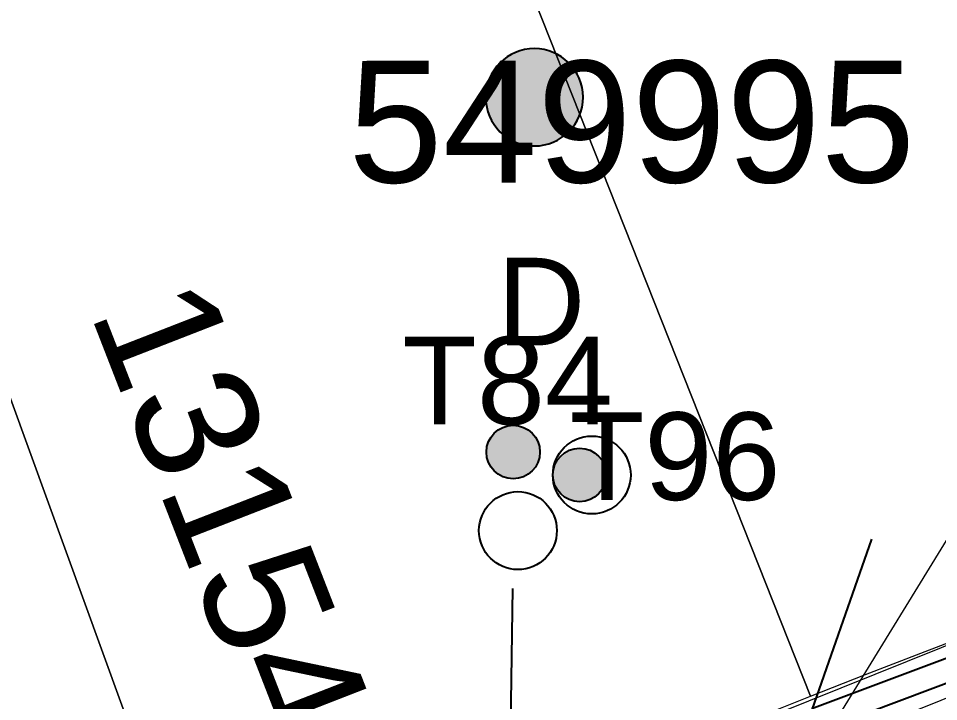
# Model space of a CAD drawing. Header units: metres. Extents: x 0 to 310918, y 0 to 6270107.
# Drawn here: x 310362.7 to 310381.61, y 6269760.53 to 6269774.56 of the extents above; entities that cross this region are included whole.
import ezdxf
from ezdxf import colors
from ezdxf.entities.mleader import LeaderData, LeaderLine
from ezdxf.enums import TextEntityAlignment as Align
from ezdxf.math import Vec2, Vec3

# ---------------------------------------------------------------- set-up
doc = ezdxf.new("R2010")
doc.units = ezdxf.units.M
doc.linetypes.add('Cable Exist UG', pattern=[7, 4, -1, 1, -1])
doc.layers.get('0').update_dxf_attribs({"color": 6})
for name, color, linetype, lineweight in [('_User Miscellaneous1', 30, 'Continuous', 13), ('Cadastre Developer_SP_NEW', 92, 'Continuous', 15), ('Cadastre Land Parcels_SP_EXT', 118, 'Continuous', 15)]:
    doc.layers.add(name, color=color, linetype=linetype, lineweight=lineweight)
doc.layers.add('_User Miscellaneous10', color=252, linetype='Continuous', lineweight=13, plot=False, transparency=0.7)
doc.layers.add('_User Miscellaneous12', color=252, linetype='Continuous', lineweight=13, plot=False, transparency=0.75)
for name, color, linetype in [('Duct_SP_EXT', 30, 'Continuous'), ('SupportsOH_SP_TR_HV_LV_SL_EXT', 7, 'Continuous'), ('Trench_SP_EXT', 7, 'Continuous')]:
    doc.layers.add(name, color=color, linetype=linetype)
doc.layers.add('Features_HIDE', color=1, linetype='Continuous', plot=False)
doc.styles.add('iecARIAL', font='arial.ttf', dxfattribs={"height": 2})
doc.styles.add('POLE_LABEL', font='arial.ttf', dxfattribs={"height": 2})
doc.styles.get("Standard").update_dxf_attribs({"font": 'arial.ttf'})

# ---------------------------------------------------------------- blocks, each defined once
blk = doc.blocks.new('DUCT_EXT')
blk.add_circle((0, 0.8), 0.8)
at = {"flags": 1}
blk.add_attdef('Z', (0, 0), '', height=0.2, dxfattribs=at)
at = {"flags": 9}
for tag, p in [('DUCT_CODE', (0, 0)), ('XSECT_TYPE', (0, -0.2)), ('FB_REFERENCE', (0, -0.4)), ('STATE', (0, -0.6)), ('NOTES', (0, -0.8))]:
    blk.add_attdef(tag, text='', height=0.2, dxfattribs=at).set_placement(p, align=Align.MIDDLE_LEFT)
blk = doc.blocks.new('POLE_EXT')
blk.add_hatch(color=256).paths.add_polyline_path([(-1, 0, 1), (1, 0, 1)])
blk.add_lwpolyline([(-1, 0, 1), (1, 0, 1)], format="xyb", close=True)
at = {"flags": 8}
blk.add_attdef('pNumber', text='', height=2, dxfattribs=at).set_placement((2.5, 2.5), align=Align.MIDDLE_CENTER)
at = {"style": 'POLE_LABEL', "flags": 9}
for tag, p in [('STRUCTURE_PLANT_NUMBER', (1.355, 0.028)), ('STREET_CODE', (1.355, -0.2))]:
    blk.add_attdef(tag, text='', height=0.2, dxfattribs=at).set_placement(p, align=Align.MIDDLE_LEFT)
at = {"flags": 9}
for tag, p in [('OWNED_BY', (1.355, -0.4)), ('PARENT', (1.355, -0.6)), ('SPECIAL_USE', (1.355, -0.8)), ('STATE', (1.355, -1)), ('USAGE', (1.355, -1.2)), ('cLV', (1.355, -1.4)), ('hDepth', (1.355, -1.6)), ('hDia', (1.355, -1.8)), ('cHV', (1.355, -2)), ('LBRACKET', (1.355, -2.2)), ('LExisting', (1.355, -2.4)), ('LANTNUMBER', (1.355, -2.6)), ('LOther', (1.355, -2.8)), ('LRemove', (1.355, -3)), ('LEGEND', (1.355, -3.2)), ('cLinedev', (1.355, -3.4)), ('LOCATION', (1.355, -3.6)), ('pExisting', (1.355, -3.8)), ('PFNUMBER', (1.355, -4)), ('NEWPFNUMBER', (1.355, -4.2)), ('pFooting', (1.355, -4.4)), ('pNew', (1.355, -4.6)), ('pRelocate', (1.355, -5)), ('pRemove', (1.355, -5.2)), ('pReplace', (1.355, -5.4)), ('pStay', (1.355, -5.6)), ('pType', (1.355, -5.8)), ('cspan', (1.355, -6)), ('STREETNAME', (1.355, -6.2)), ('SUBURB', (1.355, -6.4)), ('NOTES', (1.355, -6.6)), ('MAINTAINED_BY', (1.355, -6.814)), ('OPERATED_BY', (1.355, -7.014))]:
    blk.add_attdef(tag, text='', height=0.2, dxfattribs=at).set_placement(p, align=Align.MIDDLE_LEFT)
at = {"flags": 1}
blk.add_attdef('Z', (1.355, -7.328), '', height=0.2, dxfattribs=at)
at = {"layer": 'Features_HIDE', "style": 'POLE_LABEL', "flags": 8}
blk.add_attdef('ASSET_NUM', text='', height=2, dxfattribs=at).set_placement((5, 5), align=Align.MIDDLE_CENTER)
blk = doc.blocks.new('CABLE_LARGE_EXT')
h = blk.add_hatch(color=256)
edge = h.paths.add_edge_path()
edge.add_arc((0, 0.55), 0.55, 0, 360)
blk.add_circle((0, 0.55), 0.55)
at = {"flags": 1}
blk.add_attdef('Z', (0, 0), '', height=0.2, dxfattribs=at)
at = {"flags": 9}
for tag, p in [('COND_CODE', (0, 0)), ('FB_REFERENCE', (0, -0.2)), ('STATE', (0, -0.4)), ('XSECT_SIZE', (0, -0.6)), ('NOTES', (0, -0.8))]:
    blk.add_attdef(tag, text='', height=0.2, dxfattribs=at).set_placement(p, align=Align.MIDDLE_LEFT)
blk = doc.blocks.new('PILLAR_EXT')
blk.add_hatch(color=256).paths.add_polyline_path([(-2.5, 1), (-2.5, -1), (2.5, -1), (2.5, 1)])
for p, q in [((0, 1), (0, -1)), ((-2.5, 0), (2.5, 0))]:
    blk.add_line(p, q)
at = {"ltscale": 10}
blk.add_line((2.5, 0), (-2.5, 0), dxfattribs=at)
blk.add_lwpolyline([(-2.5, -1), (-1.25, -1), (1.25, -1), (2.5, -1), (2.5, 1), (-2.5, 1)], close=True)
at = {"width": 0.9, "flags": 8}
blk.add_attdef('ASSET_NUM', text='', height=2, rotation=90, dxfattribs=at).set_placement((-2, 4), align=Align.MIDDLE_LEFT)
for tag, p, flags in [('OWNED_BY', (0, -0.2), 9), ('STATE', (0, -0.4), 9), ('SUPPORT_TYPE', (0, -0.6), 9), ('USAGE', (0, -0.8), 9), ('LEGEND', (0, -1), 9), ('LOCATION', (0, -1.2), 9), ('NOTES', (0, -1.4), 9), ('PARENT', (0, -1.6), 9), ('STREETNAME', (0, -1.8), 9), ('SUBURB', (0, -2), 1)]:
    blk.add_attdef(tag, p, '', height=0.2, dxfattribs=dict(flags=flags))

msp = doc.modelspace()

# ---------------------------------------------------------------- linework, layer by layer
at = {"layer": '_User Miscellaneous10', "linetype": 'Continuous', "flags": 128}
for points in [[(310346.119, 6269745.948), (310351.049, 6269747.952), (310356.994, 6269750.588), (310366.143, 6269755.04), (310372.789, 6269758.071), (310384.394, 6269762.73), (310434.67, 6269781.967), (310460.217, 6269791.73), (310479.053, 6269798.949), (310507.522, 6269809.787), (310509.807, 6269815.269), (310507.038, 6269822.468), (310505.854, 6269825.568), (310526.572, 6269831.844), (310529.002, 6269825.417), (310530.017, 6269822.732), (310535.161, 6269820.417), (310555.677, 6269828.267)], [(310346.495, 6269745.022), (310351.44, 6269747.031), (310357.415, 6269749.681), (310366.569, 6269754.135), (310373.183, 6269757.152), (310384.759, 6269761.799), (310435.028, 6269781.033), (310460.574, 6269790.796), (310479.41, 6269798.015), (310508.279, 6269809.006), (310510.884, 6269815.254), (310507.972, 6269822.826), (310507.171, 6269824.922), (310525.967, 6269830.616), (310528.066, 6269825.063), (310529.228, 6269821.99), (310535.129, 6269819.334), (310556.42, 6269827.481)]]:
    msp.add_lwpolyline(points, dxfattribs=at)
at = {"layer": '_User Miscellaneous12'}
msp.add_lwpolyline([(310367.531, 6269753.56), (310369.393, 6269755.424), (310369.393, 6269755.424), (310379.154, 6269759.579), (310382.434, 6269764.916)], dxfattribs=at)
at = {"layer": 'Cadastre Developer_SP_NEW', "linetype": 'Continuous'}
for points in [[(310380.104, 6269761.085), (310381.24, 6269761.523), (310390.266, 6269764.977), (310379.459, 6269793.267), (310367.8, 6269788.81), (310378.971, 6269760.64), (310380.104, 6269761.085)], [(310367.794, 6269755.821), (310368.898, 6269756.333), (310370.006, 6269756.838), (310371.117, 6269757.336), (310372.23, 6269757.829), (310373.347, 6269758.313), (310374.466, 6269758.791), (310375.589, 6269759.264), (310376.713, 6269759.729), (310377.841, 6269760.188), (310378.971, 6269760.64), (310367.8, 6269788.81), (310356.139, 6269784.351), (310366.692, 6269755.302), (310367.794, 6269755.821)], [(310356.994, 6269750.588), (310358.065, 6269751.09), (310359.133, 6269751.598), (310360.197, 6269752.114), (310361.259, 6269752.636), (310362.317, 6269753.164), (310363.406, 6269753.709), (310364.498, 6269754.247), (310365.593, 6269754.777), (310366.692, 6269755.302), (310356.139, 6269784.351), (310344.481, 6269779.894), (310355.919, 6269750.094), (310356.994, 6269750.588)]]:
    msp.add_lwpolyline(points, close=True, dxfattribs=at)
at = {"layer": 'Cadastre Land Parcels_SP_EXT', "linetype": 'Continuous'}
for points in [[(310380.104, 6269761.085), (310381.24, 6269761.523), (310390.266, 6269764.977), (310379.459, 6269793.267), (310367.8, 6269788.81), (310378.971, 6269760.64), (310380.104, 6269761.085)], [(310367.794, 6269755.821), (310368.898, 6269756.333), (310370.006, 6269756.838), (310371.117, 6269757.336), (310372.23, 6269757.829), (310373.347, 6269758.313), (310374.466, 6269758.791), (310375.589, 6269759.264), (310376.713, 6269759.729), (310377.841, 6269760.188), (310378.971, 6269760.64), (310367.8, 6269788.81), (310356.139, 6269784.351), (310366.692, 6269755.302), (310367.794, 6269755.821)], [(310356.994, 6269750.588), (310358.065, 6269751.09), (310359.133, 6269751.598), (310360.197, 6269752.114), (310361.259, 6269752.636), (310362.317, 6269753.164), (310363.406, 6269753.709), (310364.498, 6269754.247), (310365.593, 6269754.777), (310366.692, 6269755.302), (310356.139, 6269784.351), (310344.481, 6269779.894), (310355.919, 6269750.094), (310356.994, 6269750.588)]]:
    msp.add_lwpolyline(points, close=True, dxfattribs=at)
at = {"layer": 'Duct_SP_EXT'}
for p, q in [((310378.999, 6269760.381), (310393.239, 6269765.724)), ((310379.185, 6269759.938), (310393.412, 6269765.276))]:
    msp.add_line(p, q, dxfattribs=at)
msp.add_lwpolyline([(310372.849, 6269762.851), (310372.808, 6269760.062), (310373.63, 6269757.962)], dxfattribs=at)
at = {"layer": 'Trench_SP_EXT', "linetype": 'Cable Exist UG'}
msp.add_lwpolyline([(310378.911, 6269760.083), (310380.429, 6269764.427)], dxfattribs=at)

# ---------------------------------------------------------------- block references
at = {"layer": '_User Miscellaneous1'}
ref = msp.add_blockref('PILLAR_EXT', (310368.045, 6269754.621), dxfattribs=dict(at, rotation=24.75778333482162))
ref.add_attrib('ASSET_NUM', '131549', dxfattribs={"layer": '0', "height": 2.5, "rotation": 291.2617, "style": 'iecARIAL'}).set_placement((310369.545, 6269758.121), align=Align.MIDDLE_RIGHT)
at = {"layer": 'Duct_SP_EXT'}
for name, p, rotation in [('CABLE_LARGE_EXT', (310372.314, 6269765.651), 269.9999999999998), ('DUCT_EXT', (310373.679, 6269765.182), 269.8148348506558), ('CABLE_LARGE_EXT', (310373.679, 6269765.182), 269.8421897802964), ('DUCT_EXT', (310372.161, 6269764.038), 269.9726450912934)]:
    msp.add_blockref(name, p, dxfattribs=dict(at, rotation=rotation))
at = {"layer": 'SupportsOH_SP_TR_HV_LV_SL_EXT'}
ref = msp.add_blockref('POLE_EXT', (310373.299, 6269772.938), dxfattribs=at)
ref.add_attrib('ASSET_NUM', '549995', dxfattribs={"layer": '0', "height": 2.5, "rotation": 0.0153, "style": 'POLE_LABEL'}).set_placement((310375.299, 6269773.688), align=Align.TOP_CENTER)

# ---------------------------------------------------------------- texts
at = {"layer": 'Duct_SP_EXT'}
for s, p in [('D', (310372.532, 6269767.842)), ('T84', (310370.583, 6269766.219)), ('T96', (310374.023, 6269764.666))]:
    msp.add_text(s, height=1.8, dxfattribs=at).set_placement(p)

# ---------------------------------------------------------------- next in the draw order: leaders
at = {"layer": 'Cadastre Developer_SP_NEW'}
ml = msp.add_multileader_mtext('Standard', dxfattribs=at)
ml.set_content('{\\C7;CONSTRUCTED UNDER URS18714}', color=256)
ml.set_leader_properties()
ml.build(insert=Vec2(0, 0))
ml.multileader.update_dxf_attribs({"leader_type": 2, "has_text_frame": 1, "text_left_attachment_type": 2, "text_right_attachment_type": 2, "dogleg_length": 0.01})
ctx = ml.context
ctx.base_point, ctx.char_height, ctx.plane_origin, ctx.plane_x_axis, ctx.plane_y_axis = Vec3(310500.96, 6269759.921), 1.8, Vec3(311890.052, 6270199.889), Vec3(0.933494, 0.358594), Vec3(-0.358594, 0.933494)
ctx.left_attachment, ctx.right_attachment, ctx.text_align_type = 2, 2, 1
notes = []
notes.append((ctx, [(0, (0, 0, 0), (0, 0), (1, 0), 1, [])]))
ctx.mtext.insert, ctx.mtext.text_direction, ctx.mtext.rotation, ctx.mtext.width, ctx.mtext.alignment, ctx.mtext.flow_direction = Vec3(310512.042, 6269766.799), Vec3(0.933494, 0.358594), 0.366762, 23.5182, 2, 5
ctx.mtext.has_bg_fill, ctx.mtext.bg_color, ctx.mtext.bg_scale_factor, ctx.mtext.bg_transparency, ctx.mtext.use_window_bg_color = 1, -1073741824, 2, 0, 1
for ctx, leaders in notes:
    for number, flags, end, landing, length, lines in leaders:
        leader = LeaderData()
        leader.index, (leader.has_last_leader_line, leader.has_dogleg_vector, leader.attachment_direction) = number, flags
        leader.last_leader_point, leader.dogleg_vector, leader.dogleg_length = Vec3(end), Vec3(landing), length
        for number, points, colour, breaks in lines:
            line = LeaderLine()
            line.index, line.vertices, line.color, line.breaks = number, Vec3.list(points), colors.encode_raw_color(colour), breaks
            leader.lines.append(line)
        ctx.leaders.append(leader)

# ---------------------------------------------------------------- next in the draw order: leaders
ml = msp.add_multileader_mtext('Standard', dxfattribs=at)
ml.set_content('{\\C7;CONSTRUCTED UNDER URS16102}', color=256)
ml.set_leader_properties()
ml.build(insert=Vec2(0, 0))
ml.multileader.update_dxf_attribs({"leader_type": 2, "has_text_frame": 1, "text_left_attachment_type": 2, "text_right_attachment_type": 2, "dogleg_length": 0.01})
ctx = ml.context
ctx.base_point, ctx.char_height, ctx.plane_origin, ctx.plane_x_axis, ctx.plane_y_axis = Vec3(310598.848, 6269757.245), 1.8, Vec3(311987.935, 6270197.212), Vec3(0.933494, 0.358594), Vec3(-0.358594, 0.933494)
ctx.left_attachment, ctx.right_attachment, ctx.text_align_type = 2, 2, 1
notes = []
notes.append((ctx, [(0, (0, 0, 0), (0, 0), (1, 0), 1, [])]))
ctx.mtext.insert, ctx.mtext.text_direction, ctx.mtext.rotation, ctx.mtext.width, ctx.mtext.alignment, ctx.mtext.flow_direction = Vec3(310609.925, 6269764.121), Vec3(0.933494, 0.358594), 0.366762, 23.5182, 2, 5
ctx.mtext.has_bg_fill, ctx.mtext.bg_color, ctx.mtext.bg_scale_factor, ctx.mtext.bg_transparency, ctx.mtext.use_window_bg_color = 1, -1073741824, 2, 0, 1
for ctx, leaders in notes:
    for number, flags, end, landing, length, lines in leaders:
        leader = LeaderData()
        leader.index, (leader.has_last_leader_line, leader.has_dogleg_vector, leader.attachment_direction) = number, flags
        leader.last_leader_point, leader.dogleg_vector, leader.dogleg_length = Vec3(end), Vec3(landing), length
        for number, points, colour, breaks in lines:
            line = LeaderLine()
            line.index, line.vertices, line.color, line.breaks = number, Vec3.list(points), colors.encode_raw_color(colour), breaks
            leader.lines.append(line)
        ctx.leaders.append(leader)

doc.saveas('drawing.dxf')
